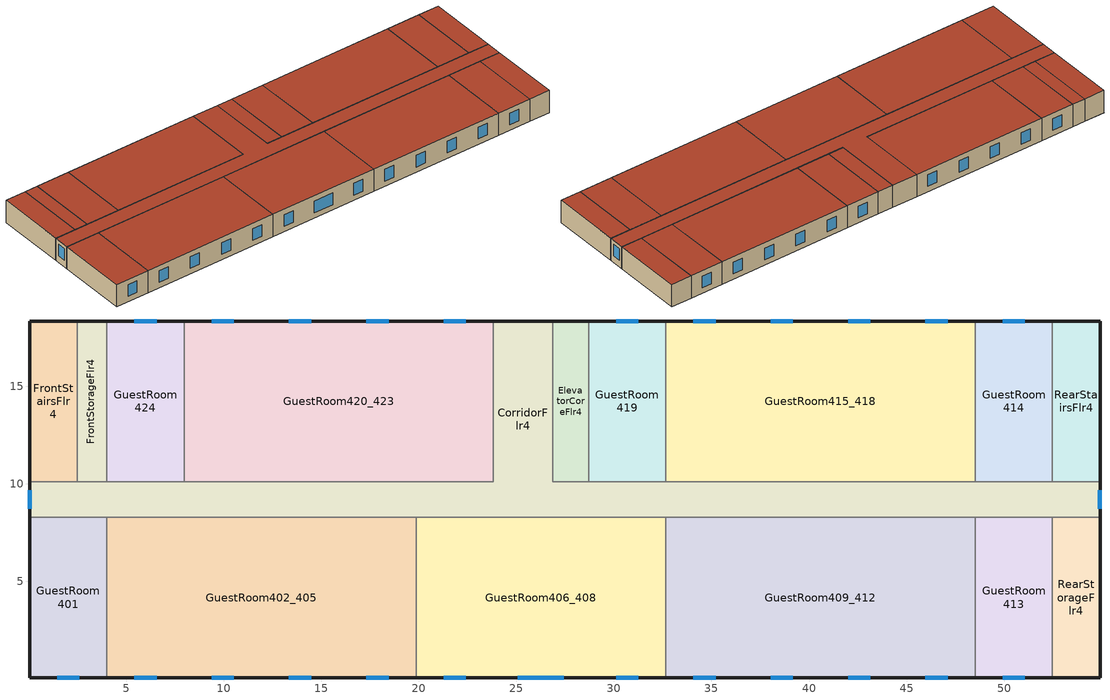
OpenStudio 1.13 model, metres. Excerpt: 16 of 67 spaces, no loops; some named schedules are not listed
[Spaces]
GuestRoom413
 floor to GuestRoom313: 52.47,8.28 52.47,0.05 48.51,0.05 48.51,8.28 z8.84
 wall outside: 48.51,0.05 52.47,0.05 z8.84:11.58
 wall to GuestRoom409_412: 48.51,8.28 48.51,0.05 z8.84:11.58
 wall to CorridorFlr4: 52.47,8.28 48.51,8.28 z8.84:11.58
 wall to RearStorageFlr4: 52.47,0.05 52.47,8.28 z8.84:11.58
 window: 49.92,0.05 51.06,0.05 z9.49:10.93
 roof outside: 52.47,0.05 52.47,8.28 48.51,8.28 48.51,0.05 z11.58
GuestRoom415_418
 floor to GuestRoom315_318: 48.51,18.34 48.51,10.11 32.66,10.11 32.66,18.34 z8.84
 wall outside: 48.51,18.34 32.66,18.34 z8.84:11.58
 wall to GuestRoom419: 32.66,18.34 32.66,10.11 z8.84:11.58
 wall to CorridorFlr4: 32.66,10.11 48.51,10.11 z8.84:11.58
 wall to GuestRoom414: 48.51,10.11 48.51,18.34 z8.84:11.58
 window: 47.1,18.34 45.96,18.34 / 39.18,18.34 38.04,18.34 / 43.14,18.34 42,18.34 / 35.21,18.34 34.07,18.34 z9.49:10.93
 roof outside: 48.51,10.11 48.51,18.34 32.66,18.34 32.66,10.11 z11.58
RearStairsFlr4
 floor to RearStairsFlr3: 54.91,18.34 54.91,10.11 52.47,10.11 52.47,18.34 z8.84
 wall outside: 54.91,10.11 54.91,18.34 52.47,18.34 z8.84:11.58
 wall to GuestRoom414: 52.47,18.34 52.47,10.11 z8.84:11.58
 wall to CorridorFlr4: 52.47,10.11 54.91,10.11 z8.84:11.58
 roof outside: 54.91,10.11 54.91,18.34 52.47,18.34 52.47,10.11 z11.58
CorridorFlr4
 floor to CorridorFlr3: 26.87,18.34 26.87,10.11 54.91,10.11 54.91,8.28 0.05,8.28 0.05,10.11 23.82,10.11 23.82,18.34 z8.84
 wall outside: 0.05,10.11 0.05,8.28 / 26.87,18.34 23.82,18.34 / 54.91,8.28 54.91,10.11 z8.84:11.58
 wall to ElevatorCoreFlr4: 28.7,10.11 26.87,10.11 26.87,18.34 z8.84:11.58
 wall to FrontStairsFlr4: 2.49,10.11 0.05,10.11 z8.84:11.58
 wall to GuestRoom420_423: 23.82,18.34 23.82,10.11 7.97,10.11 z8.84:11.58
 wall to GuestRoom406_408: 19.86,8.28 32.66,8.28 z8.84:11.58
 wall to GuestRoom424: 7.97,10.11 4.01,10.11 z8.84:11.58
 wall to GuestRoom402_405: 4.01,8.28 19.86,8.28 z8.84:11.58
 wall to RearStorageFlr4: 52.47,8.28 54.91,8.28 z8.84:11.58
 wall to GuestRoom401: 0.05,8.28 4.01,8.28 z8.84:11.58
 wall to FrontStorageFlr4: 4.01,10.11 2.49,10.11 z8.84:11.58
 wall to GuestRoom414: 52.47,10.11 48.51,10.11 z8.84:11.58
 wall to GuestRoom419: 32.66,10.11 28.7,10.11 z8.84:11.58
 wall to GuestRoom409_412: 32.66,8.28 48.51,8.28 z8.84:11.58
 window: 0.05,9.66 0.05,8.73 / 54.91,8.73 54.91,9.66 z9.68:11.1
 roof outside: 54.91,8.28 54.91,10.11 26.87,10.11 26.87,18.34 23.82,18.34 23.82,10.11 0.05,10.11 0.05,8.28 z11.58
GuestRoom402_405
 floor to GuestRoom302_305: 19.86,8.28 19.86,0.05 4.01,0.05 4.01,8.28 z8.84
 wall outside: 4.01,0.05 19.86,0.05 z8.84:11.58
 wall to GuestRoom406_408: 19.86,0.05 19.86,8.28 z8.84:11.58
 wall to GuestRoom401: 4.01,8.28 4.01,0.05 z8.84:11.58
 window: 5.42,0.05 6.56,0.05 / 13.35,0.05 14.49,0.05 / 9.39,0.05 10.52,0.05 / 17.31,0.05 18.45,0.05 z9.49:10.93
 roof outside: 19.86,0.05 19.86,8.28 4.01,8.28 4.01,0.05 z11.58
GuestRoom401
 floor to GuestRoom301: 4.01,8.28 4.01,0.05 0.05,0.05 0.05,8.28 z8.84
 wall outside: 0.05,8.28 0.05,0.05 4.01,0.05 z8.84:11.58
 window: 1.46,0.05 2.6,0.05 z9.49:10.93
 roof outside: 4.01,0.05 4.01,8.28 0.05,8.28 0.05,0.05 z11.58
RearStorageFlr4
 floor to RearStorageFlr3: 54.91,8.28 54.91,0.05 52.47,0.05 52.47,8.28 z8.84
 wall outside: 52.47,0.05 54.91,0.05 54.91,8.28 z8.84:11.58
 roof outside: 54.91,0.05 54.91,8.28 52.47,8.28 52.47,0.05 z11.58
ElevatorCoreFlr4
 floor to ElevatorCoreFlr3: 28.7,18.34 28.7,10.11 26.87,10.11 26.87,18.34 z8.84
 wall outside: 28.7,18.34 26.87,18.34 z8.84:11.58
 wall to GuestRoom419: 28.7,10.11 28.7,18.34 z8.84:11.58
 roof outside: 28.7,10.11 28.7,18.34 26.87,18.34 26.87,10.11 z11.58
GuestRoom414
 floor to GuestRoom314: 52.47,18.34 52.47,10.11 48.51,10.11 48.51,18.34 z8.84
 wall outside: 52.47,18.34 48.51,18.34 z8.84:11.58
 window: 51.06,18.34 49.92,18.34 z9.49:10.93
 roof outside: 52.47,10.11 52.47,18.34 48.51,18.34 48.51,10.11 z11.58
GuestRoom420_423
 floor to GuestRoom320_323: 23.82,18.34 23.82,10.11 7.97,10.11 7.97,18.34 z8.84
 wall outside: 23.82,18.34 7.97,18.34 z8.84:11.58
 wall to GuestRoom424: 7.97,18.34 7.97,10.11 z8.84:11.58
 window: 22.41,18.34 21.27,18.34 / 18.45,18.34 17.31,18.34 / 10.52,18.34 9.39,18.34 / 14.49,18.34 13.35,18.34 z9.49:10.93
 roof outside: 23.82,10.11 23.82,18.34 7.97,18.34 7.97,10.11 z11.58
GuestRoom424
 floor to GuestRoom324: 7.97,18.34 7.97,10.11 4.01,10.11 4.01,18.34 z8.84
 wall outside: 7.97,18.34 4.01,18.34 z8.84:11.58
 wall to FrontStorageFlr4: 4.01,18.34 4.01,10.11 z8.84:11.58
 window: 6.56,18.34 5.42,18.34 z9.49:10.93
 roof outside: 7.97,10.11 7.97,18.34 4.01,18.34 4.01,10.11 z11.58
GuestRoom406_408
 floor to GuestRoom306_308: 32.66,8.28 32.66,0.05 19.86,0.05 19.86,8.28 z8.84
 wall outside: 19.86,0.05 32.66,0.05 z8.84:11.58
 wall to GuestRoom409_412: 32.66,0.05 32.66,8.28 z8.84:11.58
 window: 21.27,0.05 22.41,0.05 / 25.08,0.05 27.44,0.05 / 30.11,0.05 31.25,0.05 z9.49:10.93
 roof outside: 32.66,0.05 32.66,8.28 19.86,8.28 19.86,0.05 z11.58
GuestRoom419
 floor to GuestRoom319: 32.66,18.34 32.66,10.11 28.7,10.11 28.7,18.34 z8.84
 wall outside: 32.66,18.34 28.7,18.34 z8.84:11.58
 window: 31.25,18.34 30.11,18.34 z9.49:10.93
 roof outside: 32.66,10.11 32.66,18.34 28.7,18.34 28.7,10.11 z11.58
FrontStorageFlr4
 floor to FrontStorageFlr3: 4.01,18.34 4.01,10.11 2.49,10.11 2.49,18.34 z8.84
 wall outside: 4.01,18.34 2.49,18.34 z8.84:11.58
 wall to FrontStairsFlr4: 2.49,18.34 2.49,10.11 z8.84:11.58
 roof outside: 4.01,10.11 4.01,18.34 2.49,18.34 2.49,10.11 z11.58
FrontStairsFlr4
 floor to FrontStairsFlr3: 2.49,18.34 2.49,10.11 0.05,10.11 0.05,18.34 z8.84
 wall outside: 2.49,18.34 0.05,18.34 0.05,10.11 z8.84:11.58
 roof outside: 2.49,10.11 2.49,18.34 0.05,18.34 0.05,10.11 z11.58
GuestRoom409_412
 floor to GuestRoom309_312: 48.51,8.28 48.51,0.05 32.66,0.05 32.66,8.28 z8.84
 wall outside: 32.66,0.05 48.51,0.05 z8.84:11.58
 window: 38.04,0.05 39.18,0.05 / 45.96,0.05 47.1,0.05 / 42,0.05 43.14,0.05 / 34.07,0.05 35.21,0.05 z9.49:10.93
 roof outside: 48.51,0.05 48.51,8.28 32.66,8.28 32.66,0.05 z11.58
[Site]
Whitehorse_YT_CAN: Latitude {deg}=60.72; Longitude {deg}=-135.07; Time Zone {hr}=-8; Elevation {m}=703; Terrain=City
[Building]
NECB 2011-SmallHotel-NECB HDD Method-CAN_YT_Whitehorse.719640_CWEC.epw created: 2016-11-24 16:49:36 +0000: North Axis {deg}=180; Default Construction Set=NECB 2011 - SmHotel - NECB HDD Method; Standards Building Type=SmallHotel
[Site:GroundTemperature:BuildingSurface]
19.527, 19.502, 19.536, 19.598, 20.002, 21.64, 22.225, 22.375, 21.449, 20.121, 19.802, 19.633
[Site:WaterMainsTemperature]
Calculation Method=Correlation; Annual Average Outdoor Air Temperature {C}=-1.08333; Maximum Difference In Monthly Average Outdoor Air Temperatures {deltaC}=34.5
[SizingPeriod:DesignDay] Barometric Pressure {Pa}=93160; Sky Clearness=0; Rain Indicator=0; Snow Indicator=0; Day of Month=21; Daylight Saving Time Indicator=0; Humidity Indicating Type=Wetbulb; Dry-Bulb Temperature Range Modifier Type=DefaultMultipliers
Name | Maximum Dry-Bulb Temperature {C} | Daily Dry-Bulb Temperature Range {deltaC} | Humidity Indicating Conditions at Maximum Dry-Bulb | Wind Speed {m/s} | Wind Direction {deg} | Month | Day Type | Solar Model Indicator | ASHRAE Taub | ASHRAE Taud
Whitehorse Ann Htg 99.6% Condns DB | -40 | 0 | -40 | 0.6 | 0 | 1 | WinterDesignDay | ASHRAEClearSky
Whitehorse Ann Clg .4% Condns DB=>MWB | 25.6 | 11.6 | 14.1 | 3.5 | 160 | 7 | SummerDesignDay | ASHRAETau | 0.378 | 2.196
[ClimateZones]

[Material:NoMass] Thermal Absorptance=0.9; Solar Absorptance=0.7
Name | Roughness | Thermal Resistance {m2-K/W} | Visible Absorptance
CP02 CARPET PAD | VeryRough | 0.21648 | 0.8
Typical Insulation R-13.06 | Smooth | 2.2993 | 0.7
Typical Carpet Pad | Smooth | 0.21648 | 0.8
Typical Insulation R-10.11 | Smooth | 1.78074 | 0.7
Typical Insulation R-19.63 | Smooth | 3.4567 | 0.7
Typical Insulation R-0.58 | Smooth | 0.101875 | 0.7
Typical Insulation R-1.15 | Smooth | 0.202527 | 0.7
[Material]
Name | Roughness | Thickness {m} | Conductivity {W/m-K} | Density {kg/m3} | Specific Heat {J/kg-K} | Thermal Absorptance | Solar Absorptance | Visible Absorptance
100mm Normalweight concrete floor | MediumSmooth | 0.1016 | 2.31 | 2322 | 832
G01 13mm gypsum board | Smooth | 0.0127 | 0.16 | 800 | 1090 | 0.9 | 0.7 | 0.5
4 in. Normalweight Concrete Floor | MediumRough | 0.1016 | 2.31 | 2322 | 832 | 0.9 | 0.7 | 0.7
1IN Stucco | Smooth | 0.0253 | 0.6918 | 1858 | 837 | 0.9 | 0.7 | 0.92
8IN CONCRETE HW RefBldg | Rough | 0.2032 | 1.311 | 2240 | 836.8 | 0.9 | 0.7 | 0.7
1/2IN Gypsum | Smooth | 0.0127 | 0.16 | 784.9 | 830 | 0.9 | 0.4 | 0.4
Metal Roof Surface; F08 Metal surface | Smooth | 0.0008 | 45.28 | 7824 | 500 | 0.9 | 0.7 | 0.7
6 in. Normalweight Concrete Floor | MediumRough | 0.1524 | 2.31 | 2322 | 832 | 0.9 | 0.7 | 0.7
G05 25mm wood | MediumSmooth | 0.0254 | 0.15 | 608 | 1630 | 0.9 | 0.5 | 0.5
[Construction]
Typical Insulated Exterior Mass Floor R-15.63: Typical Insulation R-13.06, 4 in. Normalweight Concrete Floor, Typical Carpet Pad
Typical Insulated Exterior Mass Wall R-12.5: 1IN Stucco, 8IN CONCRETE HW RefBldg, Typical Insulation R-10.11, 1/2IN Gypsum
Typical Insulated Metal Building Roof R-20.41: Metal Roof Surface, Typical Insulation R-19.63
Typical Interior Floor: 100mm Normalweight concrete floor, CP02 CARPET PAD
Typical Interior Wall: G01 13mm gypsum board, G01 13mm gypsum board
Typical Interior Ceiling: CP02 CARPET PAD, 100mm Normalweight concrete floor
Typical Insulated Carpeted 6in Slab Floor: 6 in. Normalweight Concrete Floor, Typical Carpet Pad
U 0.55 SHGC 0.31 Dbl Ref-D Tint 6mm/6mm Air: REF D TINT 6MM, AIR 6MM, CLEAR 6MM
Typical Insulated Metal Door R-1.43: F08 Metal surface, Typical Insulation R-0.58
U 0.35 SHGC 0.35 Dbl LoE (e2-.1) Tint 6mm/13mm Air: LoE TINT 6MM, AIR 13MM, CLEAR 6MM
Typical Overhead Door R-2.0: Typical Insulation R-1.15
U 0.48 SHGC 0.40 Dbl Ref-D Clr 6mm/13mm: REF D CLEAR 6MM, AIR 13MM, CLEAR 6MM
Typical Interior Window: Clear 3mm
Typical Interior Door; Typical Interior Partition: G05 25mm wood
[DefaultConstructionSet]
NECB 2011 - SmHotel - NECB HDD Method: Default Exterior Surface Constructions=Default Surface Constructions 1; Default Interior Surface Constructions=Default Surface Constructions 2; Default Ground Contact Surface Constructions=Default Surface Constructions 3; Default Exterior SubSurface Constructions=Default Sub Surface Constructions 1; Default Interior SubSurface Constructions=Default Sub Surface Constructions 2; Interior Partition Construction=Typical Interior Partition
[DefaultSurfaceConstructions]
Name | Floor Construction | Wall Construction | Roof Ceiling Construction
Default Surface Constructions 1 | Typical Insulated Exterior Mass Floor R-15.63 | Typical Insulated Exterior Mass Wall R-12.5 | Typical Insulated Metal Building Roof R-20.41
Default Surface Constructions 2 | Typical Interior Floor | Typical Interior Wall | Typical Interior Ceiling
Default Surface Constructions 3 | Typical Insulated Carpeted 6in Slab Floor | Typical Insulated Carpeted 6in Slab Floor | Typical Insulated Carpeted 6in Slab Floor
[DefaultSubSurfaceConstructions]
Name | Fixed Window Construction | Operable Window Construction | Door Construction | Glass Door Construction | Overhead Door Construction | Skylight Construction | Tubular Daylight Dome Construction | Tubular Daylight Diffuser Construction
Default Sub Surface Constructions 1 | U 0.55 SHGC 0.31 Dbl Ref-D Tint 6mm/6mm Air | U 0.55 SHGC 0.31 Dbl Ref-D Tint 6mm/6mm Air | Typical Insulated Metal Door R-1.43 | U 0.35 SHGC 0.35 Dbl LoE (e2-.1) Tint 6mm/13mm Air | Typical Overhead Door R-2.0 | U 0.48 SHGC 0.40 Dbl Ref-D Clr 6mm/13mm | Typical Interior Window | Typical Interior Window
Default Sub Surface Constructions 2 | Typical Interior Window | Typical Interior Window | Typical Interior Door
[WindowMaterial:Glazing] Optical Data Type=SpectralAverage; Infrared Transmittance at Normal Incidence=0; Front Side Infrared Hemispherical Emissivity=0.84; Conductivity {W/m-K}=0.9; Dirt Correction Factor for Solar and Visible Transmittance=1; Solar Diffusing=No
Name | Thickness {m} | Solar Transmittance at Normal Incidence | Front Side Solar Reflectance at Normal Incidence | Back Side Solar Reflectance at Normal Incidence | Visible Transmittance at Normal Incidence | Front Side Visible Reflectance at Normal Incidence | Back Side Visible Reflectance at Normal Incidence | Back Side Infrared Hemispherical Emissivity
REF D TINT 6MM | 0.006 | 0.3 | 0.14 | 0.36 | 0.25 | 0.18 | 0.45 | 0.82
CLEAR 6MM | 0.006 | 0.775 | 0.071 | 0.071 | 0.881 | 0.08 | 0.08 | 0.84
LoE TINT 6MM | 0.006 | 0.36 | 0.093 | 0.2 | 0.5 | 0.035 | 0.054 | 0.1
REF D CLEAR 6MM | 0.006 | 0.429 | 0.308 | 0.379 | 0.334 | 0.453 | 0.505 | 0.82
Clear 3mm | 0.003 | 0.837 | 0.075 | 0.075 | 0.898 | 0.081 | 0.081 | 0.84
[WindowMaterial:Gas] Gas Type=Air
Name | Thickness {m}
AIR 6MM | 0.0063
AIR 13MM | 0.0127
[Space] Building Story=BuildingStory4
Name | Space Type | Thermal Zone
GuestRoom424; GuestRoom419; GuestRoom420_423; GuestRoom415_418; GuestRoom414 | Space Function Hway lodging - rooms | Sys-1 Flr-2 Sch-F HPlcmt-south
GuestRoom413; GuestRoom402_405; GuestRoom406_408; GuestRoom409_412 | Space Function Hway lodging - rooms | Sys-1 Flr-2 Sch-F HPlcmt-north
RearStairsFlr4 | Space Function Stairway-sch-F | Sys-1 Flr-2 Sch-F HPlcmt-west
CorridorFlr4 | Space Function Corr. >= 2.4m wide-sch-F | Sys-1 Flr-2 Sch-F HPlcmt-south
GuestRoom401 | Space Function Hway lodging - rooms | Sys-1 Flr-2 Sch-F HPlcmt-east
RearStorageFlr4 | Space Function Storage area | Sys-4 Flr-2 Sch-E HPlcmt-west
ElevatorCoreFlr4 | Space Function Lobby - elevator | Sys-3 Flr-2 Sch-C HPlcmt-south
FrontStorageFlr4 | Space Function Storage area | Sys-4 Flr-2 Sch-E HPlcmt-south
FrontStairsFlr4 | Space Function Stairway-sch-F | Sys-4 Flr-2 Sch-F HPlcmt-east
[SpaceType] Standards Building Type=Space Function
Name | Default Schedule Set | Design Specification Outdoor Air Object | Standards Space Type
Space Function Corr. >= 2.4m wide-sch-F | Space Function Corr. >= 2.4m wide-sch-F Schedule Set | Space Function Corr. >= 2.4m wide-sch-F Ventilation | Corr. >= 2.4m wide-sch-F
Space Function Lobby - elevator | Space Function Lobby - elevator Schedule Set | Space Function Lobby - elevator Ventilation | Lobby - elevator
Space Function Stairway-sch-F | Space Function Stairway-sch-F Schedule Set | Space Function Stairway-sch-F Ventilation | Stairway-sch-F
Space Function Storage area | Space Function Storage area Schedule Set | Space Function Storage area Ventilation | Storage area
Space Function Hway lodging - rooms | Space Function Hway lodging - rooms Schedule Set | Space Function Hway lodging - rooms Ventilation | Hway lodging - rooms
[People:Definition] Number of People Calculation Method=People/Area; Fraction Radiant=0.3
Name | People per Space Floor Area {person/m2}
Space Function Corr. >= 2.4m wide-sch-F People Definition; Space Function Storage area People Definition | 0.0100104
Space Function Hway lodging - rooms People Definition | 0.0400417
Space Function Lobby - elevator People Definition | 0.0999967
Space Function Stairway-sch-F People Definition | 0.0049514
[People] Work Efficiency Schedule=Work Efficiency Schedule; Clothing Insulation Schedule=Clothing Schedule; Air Velocity Schedule=Air Velocity Schedule
Name | People Definition | Space or SpaceType
Space Function Corr. >= 2.4m wide-sch-F People | Space Function Corr. >= 2.4m wide-sch-F People Definition | Space Function Corr. >= 2.4m wide-sch-F
Space Function Hway lodging - rooms People | Space Function Hway lodging - rooms People Definition | Space Function Hway lodging - rooms
Space Function Lobby - elevator People | Space Function Lobby - elevator People Definition | Space Function Lobby - elevator
Space Function Stairway-sch-F People | Space Function Stairway-sch-F People Definition | Space Function Stairway-sch-F
Space Function Storage area People | Space Function Storage area People Definition | Space Function Storage area
[Lights:Definition] Design Level Calculation Method=Watts/Area; Fraction Radiant=0.5; Fraction Visible=0.2
Name | Watts per Space Floor Area {W/m2}
Space Function Corr. >= 2.4m wide-sch-F Lights Definition | 7.09994
Space Function Hway lodging - rooms Lights Definition | 8.09993
Space Function Lobby - elevator Lights Definition | 6.89994
Space Function Stairway-sch-F Lights Definition | 7.39994
Space Function Storage area Lights Definition | 6.79994
[Lights]
Name | Lights Definition | Space or SpaceType
Space Function Corr. >= 2.4m wide-sch-F Lights | Space Function Corr. >= 2.4m wide-sch-F Lights Definition | Space Function Corr. >= 2.4m wide-sch-F
Space Function Hway lodging - rooms Lights | Space Function Hway lodging - rooms Lights Definition | Space Function Hway lodging - rooms
Space Function Lobby - elevator Lights | Space Function Lobby - elevator Lights Definition | Space Function Lobby - elevator
Space Function Stairway-sch-F Lights | Space Function Stairway-sch-F Lights Definition | Space Function Stairway-sch-F
Space Function Storage area Lights | Space Function Storage area Lights Definition | Space Function Storage area
[DesignSpecification:OutdoorAir] Outdoor Air Method=Sum
Name | Outdoor Air Flow per Floor Area {m3/s-m2}
Space Function Corr. >= 2.4m wide-sch-F Ventilation; Space Function Stairway-sch-F Ventilation | 0.0003048
Space Function Hway lodging - rooms Ventilation | 0.0005588
Space Function Lobby - elevator Ventilation | 0.0041148
Space Function Storage area Ventilation | 0.0003556
[DefaultScheduleSet] People Activity Level Schedule=NECB-Activity; Infiltration Schedule=Always On
Name | Number of People Schedule | Lighting Schedule | Electric Equipment Schedule
Space Function Corr. >= 2.4m wide-sch-F Schedule Set; Space Function Hway lodging - rooms Schedule Set; Space Function Stairway-sch-F Schedule Set | NECB-F-Occupancy | NECB-F-Lighting | NECB-F-Electric-Equipment
Space Function Lobby - elevator Schedule Set | NECB-C-Occupancy | NECB-C-Lighting | NECB-C-Electric-Equipment
Space Function Storage area Schedule Set | NECB-E-Occupancy | NECB-E-Lighting | NECB-E-Electric-Equipment
[ThermostatSetpoint:DualSetpoint]
Name | Heating Setpoint Temperature Schedule | Cooling Setpoint Temperature Schedule
Space Function Hway lodging - rooms Thermostat 38; Space Function Hway lodging - rooms Thermostat 39; Space Function Stairway-sch-F Thermostat 10; Space Function Corr. >= 2.4m wide-sch-F Thermostat 5; Space Function Stairway-sch-F Thermostat 14 | NECB-F-Thermostat Setpoint-Heating | NECB-F-Thermostat Setpoint-Cooling
Space Function Lobby - elevator Thermostat 6 | NECB-C-Thermostat Setpoint-Heating | NECB-C-Thermostat Setpoint-Cooling
Space Function Storage area Thermostat 12; Space Function Storage area Thermostat 13 | NECB-E-Thermostat Setpoint-Heating | NECB-E-Thermostat Setpoint-Cooling
[ElectricEquipment:Definition] Design Level Calculation Method=Watts/Area; Fraction Radiant=0.5
Name | Watts per Space Floor Area {W/m2}
Space Function Hway lodging - rooms Elec Equip Definition | 2.49998
Space Function Lobby - elevator Elec Equip Definition; Space Function Storage area Elec Equip Definition | 0.999992
[ElectricEquipment]
Name | Electric Equipment Definition | Space or SpaceType
Space Function Hway lodging - rooms Elec Equip | Space Function Hway lodging - rooms Elec Equip Definition | Space Function Hway lodging - rooms
Space Function Lobby - elevator Elec Equip | Space Function Lobby - elevator Elec Equip Definition | Space Function Lobby - elevator
Space Function Storage area Elec Equip | Space Function Storage area Elec Equip Definition | Space Function Storage area
[SpaceInfiltration:DesignFlowRate] Schedule=Always On Discrete; Design Flow Rate Calculation Method=Flow/ExteriorArea; Flow per Exterior Surface Area {m3/s-m2}=0.00025; Constant Term Coefficient=0; Temperature Term Coefficient=0; Velocity Term Coefficient=0.224; Velocity Squared Term Coefficient=0
Name | Space or SpaceType
CorridorFlr4 Infiltration | CorridorFlr4
ElevatorCoreFlr4 Infiltration | ElevatorCoreFlr4
FrontStairsFlr4 Infiltration | FrontStairsFlr4
FrontStorageFlr4 Infiltration | FrontStorageFlr4
GuestRoom401 Infiltration | GuestRoom401
GuestRoom402_405 Infiltration | GuestRoom402_405
GuestRoom406_408 Infiltration | GuestRoom406_408
GuestRoom409_412 Infiltration | GuestRoom409_412
GuestRoom413 Infiltration | GuestRoom413
GuestRoom414 Infiltration | GuestRoom414
GuestRoom415_418 Infiltration | GuestRoom415_418
GuestRoom419 Infiltration | GuestRoom419
GuestRoom420_423 Infiltration | GuestRoom420_423
GuestRoom424 Infiltration | GuestRoom424
RearStairsFlr4 Infiltration | RearStairsFlr4
RearStorageFlr4 Infiltration | RearStorageFlr4
[BuildingStory]
Name | Nominal Z Coordinate {m}
Building Story 1 | 0
Building Story 2 | 3.3528
Building Story 3 | 6.096
Building Story 4 | 8.8392
BuildingStory4
[ThermalZone] Use Ideal Air Loads=No
Name | Thermostat
Sys-1 Flr-2 Sch-F HPlcmt-north | Space Function Hway lodging - rooms Thermostat 38
Sys-1 Flr-2 Sch-F HPlcmt-east | Space Function Hway lodging - rooms Thermostat 39
Sys-1 Flr-2 Sch-F HPlcmt-west | Space Function Stairway-sch-F Thermostat 10
Sys-1 Flr-2 Sch-F HPlcmt-south | Space Function Corr. >= 2.4m wide-sch-F Thermostat 5
Sys-3 Flr-2 Sch-C HPlcmt-south | Space Function Lobby - elevator Thermostat 6
Sys-4 Flr-2 Sch-F HPlcmt-east | Space Function Stairway-sch-F Thermostat 14
Sys-4 Flr-2 Sch-E HPlcmt-west | Space Function Storage area Thermostat 12
Sys-4 Flr-2 Sch-E HPlcmt-south | Space Function Storage area Thermostat 13
[Schedule:Ruleset]
Clothing Schedule: Default Day Schedule=Clothing Schedule Default Winter Clothes
Air Velocity Schedule: Default Day Schedule=Air Velocity Schedule Default
Work Efficiency Schedule: Default Day Schedule=Work Efficiency Schedule Default
NECB-F-Occupancy: Default Day Schedule=NECB-F-Occupancy Default
NECB-Activity: Default Day Schedule=NECB-Activity Default; Summer Design Day Schedule=NECB-Activity Summer Design Day; Winter Design Day Schedule=NECB-Activity Winter Design Day
NECB-F-Lighting: Default Day Schedule=NECB-F-Lighting Default
NECB-F-Electric-Equipment: Default Day Schedule=NECB-F-Electric-Equipment Default
Always On: Default Day Schedule=Always On Default
NECB-F-Thermostat Setpoint-Heating: Default Day Schedule=NECB-F-Thermostat Setpoint-Heating Default
NECB-F-Thermostat Setpoint-Cooling: Default Day Schedule=NECB-F-Thermostat Setpoint-Cooling Default
NECB-C-Occupancy: Default Day Schedule=NECB-C-Occupancy Default
NECB-C-Thermostat Setpoint-Heating: Default Day Schedule=NECB-C-Thermostat Setpoint-Heating Default
NECB-C-Thermostat Setpoint-Cooling: Default Day Schedule=NECB-C-Thermostat Setpoint-Cooling Default
NECB-E-Occupancy: Default Day Schedule=NECB-E-Occupancy Default
NECB-E-Lighting: Default Day Schedule=NECB-E-Lighting Default
NECB-E-Electric-Equipment: Default Day Schedule=NECB-E-Electric-Equipment Default
NECB-E-Thermostat Setpoint-Heating: Default Day Schedule=NECB-E-Thermostat Setpoint-Heating Default
NECB-E-Thermostat Setpoint-Cooling: Default Day Schedule=NECB-E-Thermostat Setpoint-Cooling Default
[Schedule:Constant]
Always On Discrete: Value=1
